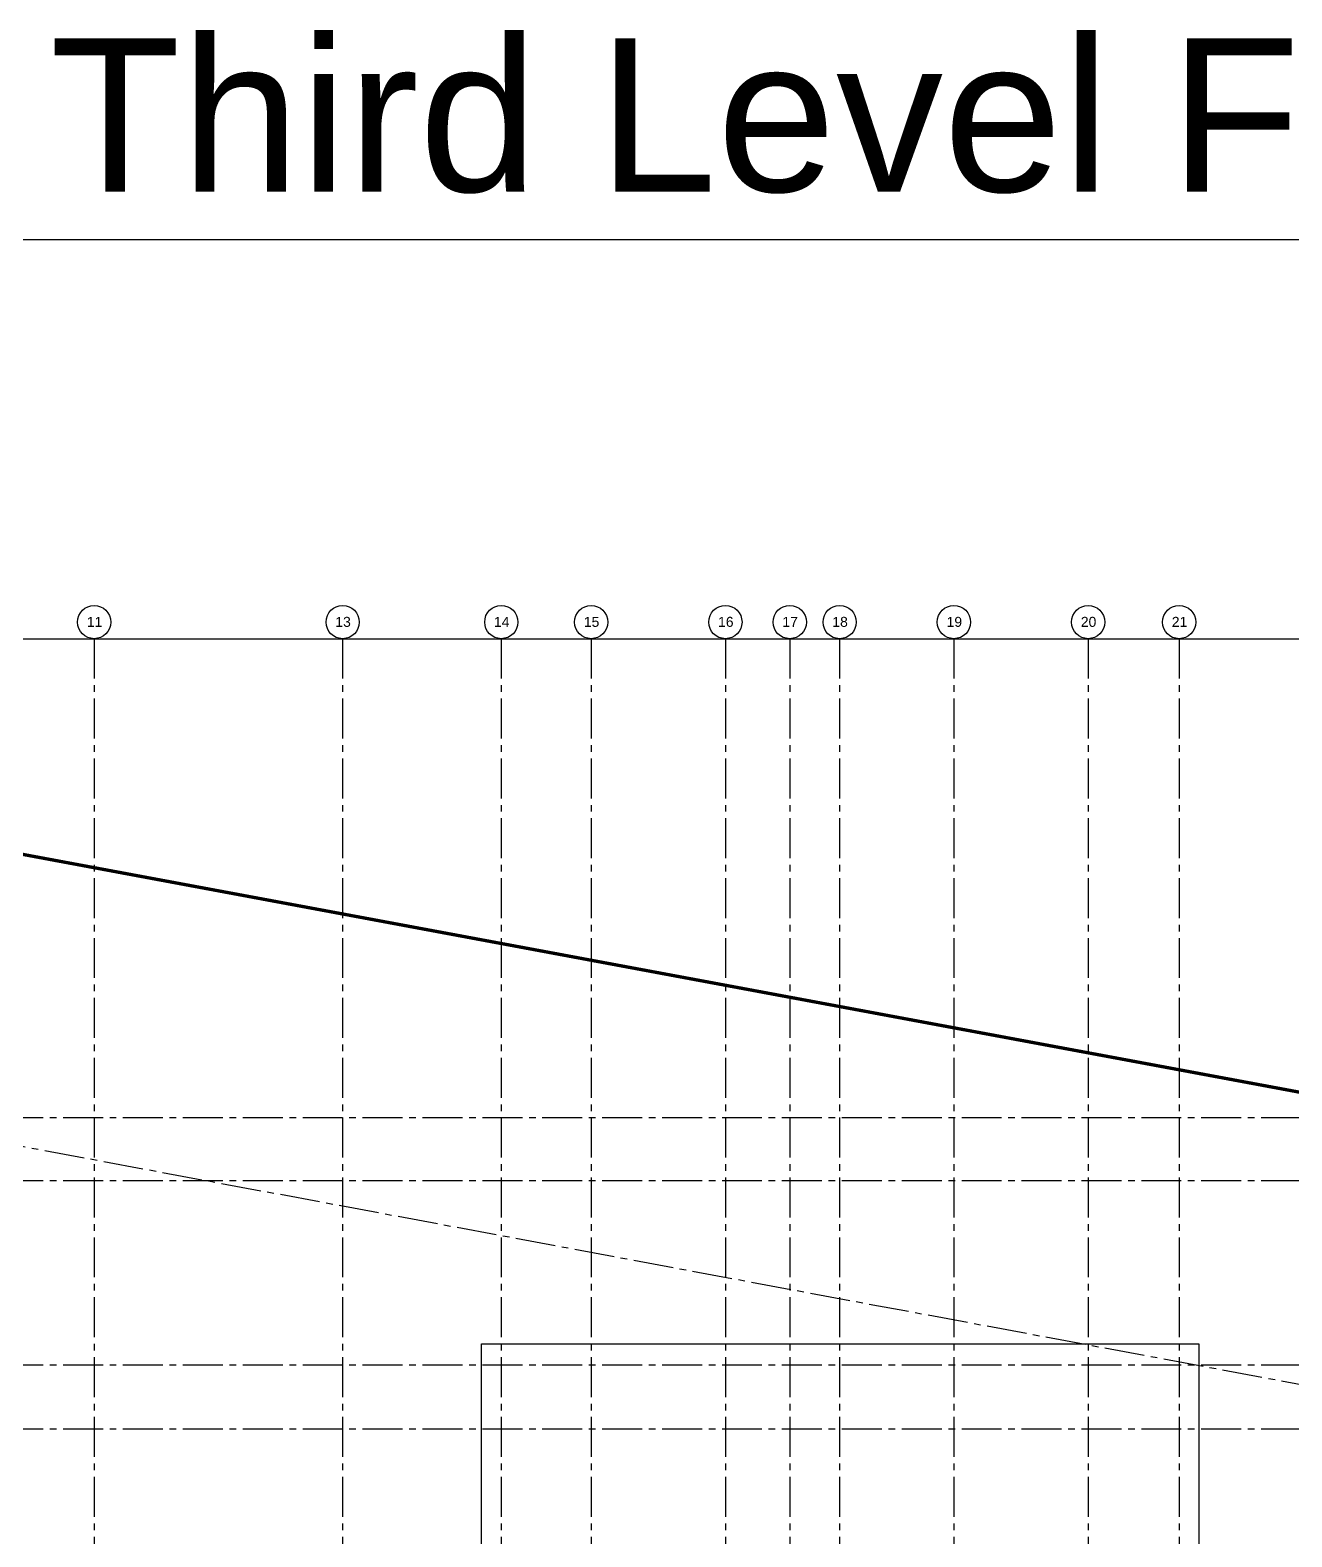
# Model space of a CAD drawing. Header units: inches. Extents: x 18000 to 22048, y 0 to 3165.
# Drawn here: x 19062 to 20200, y 1806 to 3165 of the extents above; entities that cross this region are included whole.
import ezdxf
from ezdxf.enums import TextEntityAlignment as Align

# ---------------------------------------------------------------- set-up
doc = ezdxf.new("R2010")
doc.units = ezdxf.units.IN
doc.header["$LTSCALE"] = 48
doc.header["$MEASUREMENT"] = 0
for name, pattern in [('CENTER2', [1.125, 0.75, -0.125, 0.125, -0.125]), ('HIDDEN', [0.375, 0.25, -0.125]), ('PHANTOM2', [1.25, 0.625, -0.125, 0.125, -0.125, 0.125, -0.125])]:
    doc.linetypes.add(name, pattern=pattern)
for name, color, linetype in [('_0_Objects', 8, 'Continuous'), ('A-Grid(3-32)', 8, 'CENTER2'), ('A-Roof-Below', 8, 'Continuous'), ('A-Site-Property', 8, 'PHANTOM2'), ('S-Grid-Iden', 8, 'Continuous')]:
    doc.layers.add(name, color=color, linetype=linetype)
doc.layers.add('A-ANNO-NPLT', color=8, linetype='Continuous', plot=False)
doc.styles.add('Arial_1', font='arial.ttf', dxfattribs={"height": 0.092206})
doc.styles.get("Standard").update_dxf_attribs({"font": 'arial.ttf'})

# ---------------------------------------------------------------- blocks, each defined once
blk = doc.blocks.new('3RD FLOOR CORE & SHELL')
at = {"layer": 'A-Roof-Below'}
blk.add_lwpolyline([(-2546.3, -14351), (-2546.3, -14062.1), (-1899.8, -14062.1), (-1899.8, -14351)], dxfattribs=at)
blk = doc.blocks.new('Column Bubble')
blk.add_circle((-0.004, -0.002), 0.156)
blk.add_attdef('XX', text='', height=0.0938).set_placement((0, 0), align=Align.MIDDLE_CENTER)
blk = doc.blocks.new('3RD FLOOR - STRUCTURAL GRID')
at = {"layer": 'A-Grid(3-32)'}
for p, q in [((-2895.5, -13426), (-2895.5, -15409.8)), ((-2671.5, -13426), (-2671.5, -15409.8)), ((-2528.5, -13426), (-2528.5, -15409.8)), ((-2447.5, -13426), (-2447.5, -15409.8)), ((-2326.5, -13426), (-2326.5, -15409.8)), ((-2268.5, -13426), (-2268.5, -15409.8)), ((-2223.5, -13426), (-2223.5, -15409.8)), ((-2120.5, -13426), (-2120.5, -15409.8)), ((-1999.5, -13426), (-1999.5, -15409.8)), ((-1917.5, -13426), (-1917.5, -15409.8)), ((-3895.5, -13709.5), (-87.5, -14419.2)), ((-3895.5, -13857.8), (-87.5, -13857.8)), ((-3895.5, -13914.8), (-87.5, -13914.8)), ((-3895.5, -14080.8), (-87.5, -14080.8)), ((-3895.5, -14138.8), (-87.5, -14138.8))]:
    blk.add_line(p, q, dxfattribs=at)
at = {"layer": 'S-Grid-Iden', "xscale": 96, "yscale": 96, "zscale": 96}
for p, values in [((-2895.1, -13410.8), {'XX': '11'}), ((-2671.1, -13410.8), {'XX': '13'}), ((-2528.1, -13410.8), {'XX': '14'}), ((-2447.1, -13410.8), {'XX': '15'}), ((-2326.1, -13410.8), {'XX': '16'}), ((-2268.1, -13410.8), {'XX': '17'}), ((-2223.1, -13410.8), {'XX': '18'}), ((-2120.1, -13410.8), {'XX': '19'}), ((-1999.1, -13410.8), {'XX': '20'}), ((-1917.1, -13410.8), {'XX': '21'})]:
    blk.add_blockref('Column Bubble', p, dxfattribs=at).add_auto_attribs(values)

msp = doc.modelspace()

# ---------------------------------------------------------------- linework, layer by layer
at = {"layer": 'A-ANNO-NPLT'}
for points in [[(18000, 0), (18000, 2976), (22048, 2976), (22048, 0)], [(18120, 360), (18120, 2616), (21928, 2616), (21928, 360)]]:
    msp.add_lwpolyline(points, close=True, dxfattribs=at)
at = {"layer": 'A-Site-Property', "const_width": 3}
msp.add_lwpolyline([(18860, 809.3, 0.000391), (18716, 809.1, 0.00127), (18248, 807.2), (18248, 1672.1), (18248, 2572), (21651.8, 1937.6, 0.002707), (21800, 1910.8), (21800, 809.3), (18860, 809.3)], format="xyb", dxfattribs=at)

# ---------------------------------------------------------------- block references
at = {"layer": '_0_Objects', "linetype": 'HIDDEN'}
msp.add_blockref('3RD FLOOR - STRUCTURAL GRID', (22015.5, 16042), dxfattribs=at)
at = {"layer": '_0_Objects'}
msp.add_blockref('3RD FLOOR CORE & SHELL', (22015.5, 16042), dxfattribs=at)

# ---------------------------------------------------------------- texts
at = {"layer": 'A-ANNO-NPLT', "insert": (20024.9, 3087.4), "char_height": 138.301, "width": 3995.905, "attachment_point": 5, "style": 'Arial_1'}
msp.add_mtext('Third Level Floor Plan', dxfattribs=at)

doc.saveas('drawing.dxf')
